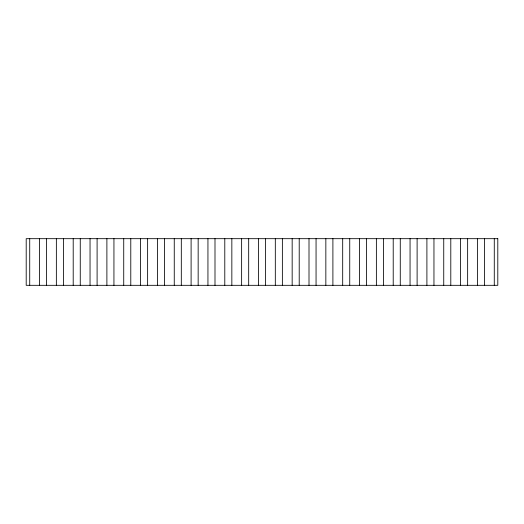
<?xml version="1.0" encoding="UTF-8"?>
<svg xmlns="http://www.w3.org/2000/svg" width="524" height="524" viewBox="0 0 524 524"><rect width="100%" height="100%" fill="white"/><g stroke="black" fill="none" stroke-linecap="round" stroke-linejoin="round"><path stroke-width="0.79" d="M494.276 238.682L494.276 285.318M484.484 238.682L484.484 285.318M477.43 238.682L477.43 285.318M467.637 238.682L467.644 285.318M460.589 238.682L460.589 285.318M450.797 238.682L450.797 285.318M443.743 238.682L443.743 285.318M433.957 238.682L433.957 285.318M426.903 238.682L426.903 285.318M417.111 238.682L417.111 285.318M410.063 238.682L410.056 285.318M400.271 238.682L400.271 285.318M393.216 238.682L393.216 285.318M383.424 238.682L383.424 285.318M376.376 238.682L376.376 285.318M366.584 238.682L366.584 285.318M359.529 238.682L359.529 285.318M349.744 238.682L349.737 285.318M342.689 238.682L342.689 285.318M332.897 238.682L332.897 285.318M325.843 238.682L325.843 285.318M316.057 238.682L316.057 285.318M309.003 238.682L309.003 285.318M299.211 238.682L299.211 285.318M292.163 238.682L292.163 285.318M282.371 238.682L282.371 285.318M275.316 238.682L275.316 285.318M265.524 238.682L265.524 285.318M258.476 238.682L258.476 285.318M248.684 238.682L248.684 285.318M241.63 238.682L241.63 285.318M231.844 238.682L231.844 285.318M224.789 238.682L224.789 285.318M214.997 238.682L214.997 285.318M207.943 238.682L207.943 285.318M198.157 238.682L198.157 285.318M191.103 238.682L191.103 285.318M181.311 238.682L181.311 285.318M174.256 238.682L174.263 285.318M164.471 238.682L164.471 285.318M157.416 238.682L157.416 285.318M147.624 238.682L147.624 285.318M140.576 238.682L140.576 285.318M130.784 238.682L130.784 285.318M123.73 238.682L123.73 285.318M113.944 238.682L113.937 285.318M106.889 238.682L106.889 285.318M97.097 238.682L97.097 285.318M90.043 238.682L90.043 285.318M80.257 238.682L80.257 285.318M73.203 238.682L73.203 285.318M63.411 238.682L63.411 285.318M56.363 238.682L56.356 285.318M46.57 238.682L46.57 285.318M39.516 238.682L39.516 285.318M29.724 238.682L29.724 285.318M497.8 238.682L26.2 238.682L26.2 285.318L497.8 285.318L497.8 238.682"/></g></svg>
